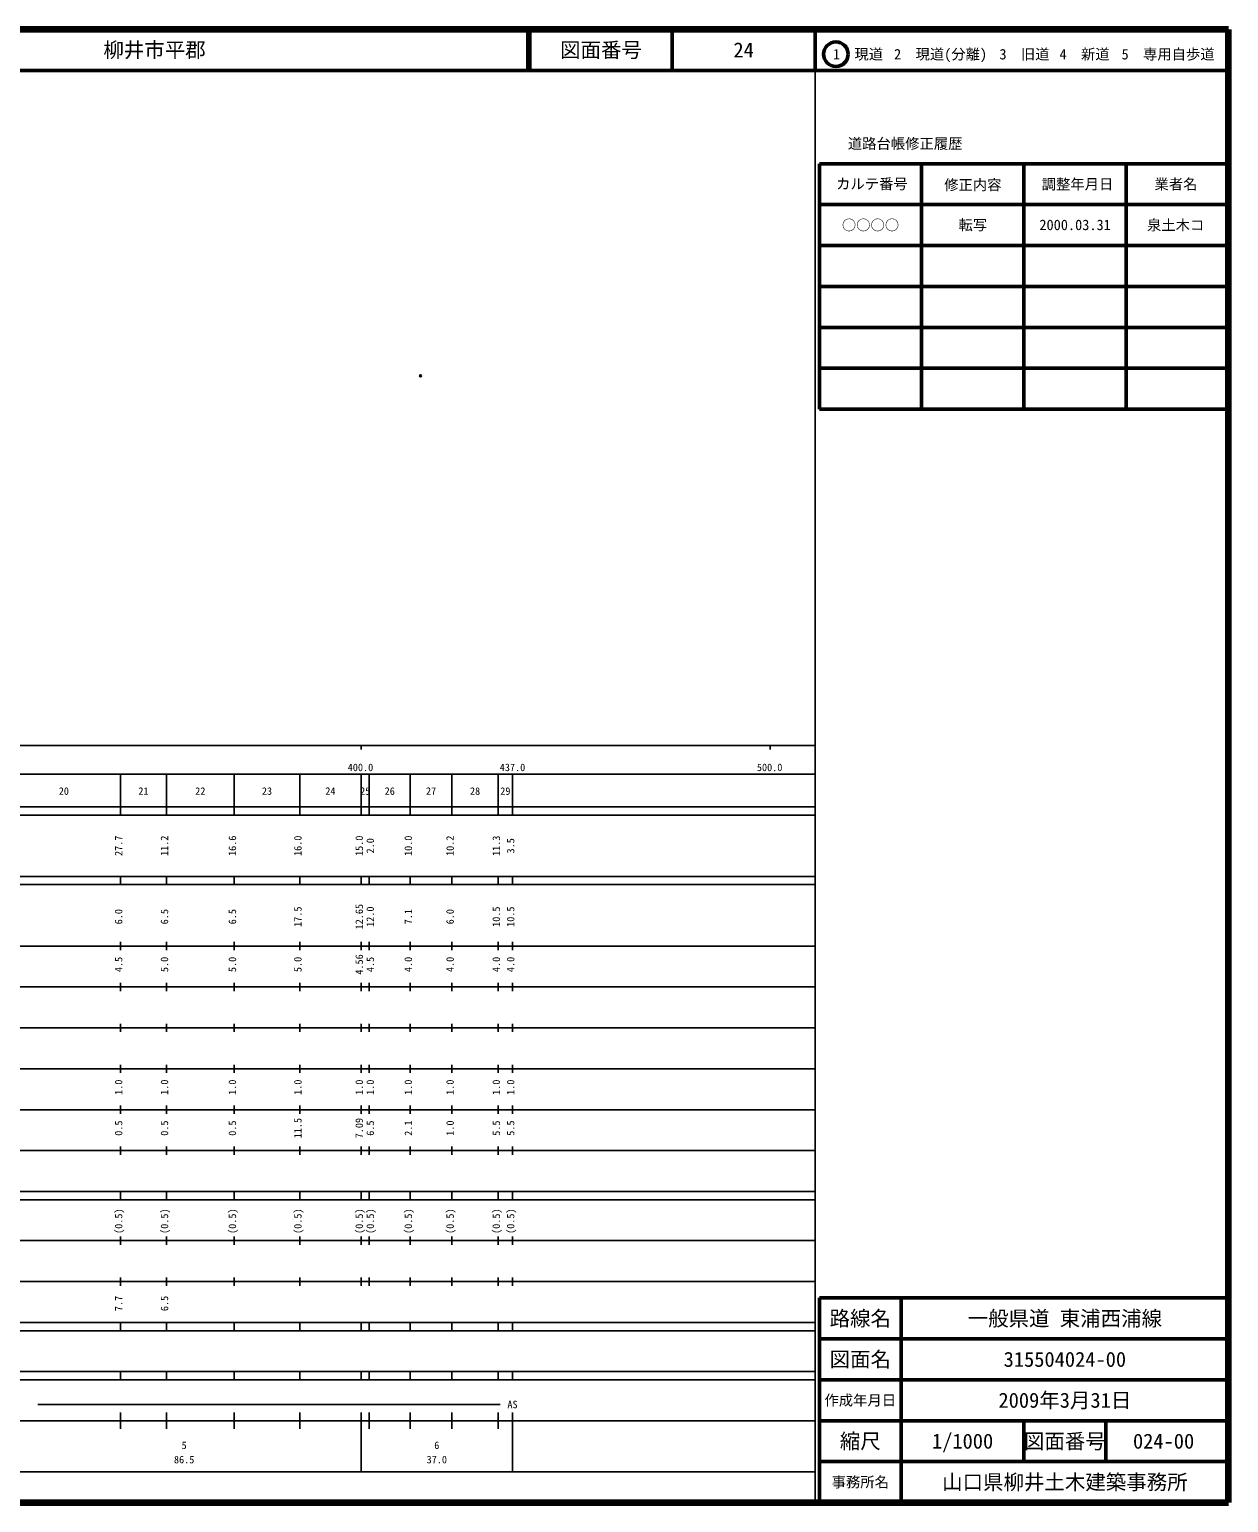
# Model space of a CAD drawing. Units: millimetres on the paper. Extents: x 40 to 680, y 20 to 380.
# Drawn here: x 386.9 to 680, y 20 to 380 of the extents above; entities that cross this region are included whole.
import ezdxf
from ezdxf.enums import TextEntityAlignment as Align

# ---------------------------------------------------------------- set-up
doc = ezdxf.new("R2010")
doc.units = ezdxf.units.MM
doc.header["$PDMODE"] = 32
doc.header["$PDSIZE"] = 0.5
doc.layers.add('M-OTRS', color=6, linetype='Continuous')
doc.layers.add('M-TTL-TXT', color=7, linetype='Continuous')
for name, color, linetype, lineweight in [('M-TTL', 2, 'Continuous', 140), ('M-TTL-BAND', 7, 'Continuous', 25), ('M-TTL-FRAM', 2, 'Continuous', 50), ('M-TTL-LINE', 7, 'Continuous', 50)]:
    doc.layers.add(name, color=color, linetype=linetype, lineweight=lineweight)
doc.styles.add('ＭＳ ゴシック', font='')
doc.styles.get('ＭＳ ゴシック').set_extended_font_data('MS Gothic')

msp = doc.modelspace()

# ---------------------------------------------------------------- linework, layer by layer
at = {"layer": 'M-OTRS'}
msp.add_point((482.526, 295.333), dxfattribs=at)
at = {"layer": 'M-TTL'}
for p, q in [((680, 380), (40, 380)), ((680, 20), (680, 380)), ((40, 20), (680, 20))]:
    msp.add_line(p, q, dxfattribs=at)
at = {"layer": 'M-TTL-BAND'}
for p, q in [((579, 20), (579, 370)), ((40, 205), (579, 205)), ((468, 205), (468, 204)), ((568, 205), (568, 204)), ((68, 198), (579, 198)), ((409.2, 188), (409.2, 198)), ((420.4, 188), (420.4, 198)), ((437, 188), (437, 198)), ((453, 188), (453, 198)), ((468, 188), (468, 198)), ((470, 188), (470, 198)), ((480, 188), (480, 198)), ((490.2, 188), (490.2, 198)), ((501.5, 188), (501.5, 198)), ((505, 188), (505, 198)), ((40, 190), (579, 190)), ((40, 188), (579, 188)), ((40, 173), (579, 173)), ((409.2, 171), (409.2, 173)), ((420.4, 171), (420.4, 173)), ((437, 171), (437, 173)), ((453, 171), (453, 173)), ((468, 171), (468, 173)), ((470, 171), (470, 173)), ((480, 171), (480, 173)), ((490.2, 171), (490.2, 173)), ((501.5, 171), (501.5, 173)), ((505, 171), (505, 173)), ((40, 171), (579, 171)), ((40, 156), (579, 156)), ((409.2, 155), (409.2, 157)), ((420.4, 155), (420.4, 157)), ((437, 155), (437, 157)), ((453, 155), (453, 157)), ((468, 155), (468, 157)), ((470, 155), (470, 157)), ((480, 155), (480, 157)), ((490.2, 155), (490.2, 157)), ((501.5, 155), (501.5, 157)), ((505, 155), (505, 157)), ((46, 146), (579, 146)), ((409.2, 145), (409.2, 147)), ((420.4, 145), (420.4, 147)), ((437, 145), (437, 147)), ((453, 145), (453, 147)), ((468, 145), (468, 147)), ((470, 145), (470, 147)), ((480, 145), (480, 147)), ((490.2, 145), (490.2, 147)), ((501.5, 145), (501.5, 147)), ((505, 145), (505, 147)), ((409.2, 135), (409.2, 137)), ((420.4, 135), (420.4, 137)), ((437, 135), (437, 137)), ((453, 135), (453, 137)), ((468, 135), (468, 137)), ((470, 135), (470, 137)), ((480, 135), (480, 137)), ((490.2, 135), (490.2, 137)), ((501.5, 135), (501.5, 137)), ((505, 135), (505, 137)), ((52, 136), (579, 136)), ((46, 126), (579, 126)), ((409.2, 125), (409.2, 127)), ((420.4, 125), (420.4, 127)), ((437, 125), (437, 127)), ((453, 125), (453, 127)), ((468, 125), (468, 127)), ((470, 125), (470, 127)), ((480, 125), (480, 127)), ((490.2, 125), (490.2, 127)), ((501.5, 125), (501.5, 127)), ((505, 125), (505, 127)), ((52, 116), (579, 116)), ((409.2, 115), (409.2, 117)), ((420.4, 115), (420.4, 117)), ((437, 115), (437, 117)), ((453, 115), (453, 117)), ((468, 115), (468, 117)), ((470, 115), (470, 117)), ((480, 115), (480, 117)), ((490.2, 115), (490.2, 117)), ((501.5, 115), (501.5, 117)), ((505, 115), (505, 117)), ((46, 106), (579, 106)), ((409.2, 105), (409.2, 107)), ((420.4, 105), (420.4, 107)), ((437, 105), (437, 107)), ((453, 105), (453, 107)), ((468, 105), (468, 107)), ((470, 105), (470, 107)), ((480, 105), (480, 107)), ((490.2, 105), (490.2, 107)), ((501.5, 105), (501.5, 107)), ((505, 105), (505, 107)), ((40, 96), (579, 96)), ((40, 94), (579, 94)), ((409.2, 94), (409.2, 96)), ((420.4, 94), (420.4, 96)), ((437, 94), (437, 96)), ((453, 94), (453, 96)), ((468, 94), (468, 96)), ((470, 94), (470, 96)), ((480, 94), (480, 96)), ((490.2, 94), (490.2, 96)), ((501.5, 94), (501.5, 96)), ((505, 94), (505, 96)), ((49, 84), (579, 84)), ((409.2, 83), (409.2, 85)), ((420.4, 83), (420.4, 85)), ((437, 83), (437, 85)), ((453, 83), (453, 85)), ((468, 83), (468, 85)), ((470, 83), (470, 85)), ((480, 83), (480, 85)), ((490.2, 83), (490.2, 85)), ((501.5, 83), (501.5, 85)), ((505, 83), (505, 85)), ((40, 74), (579, 74)), ((409.2, 73), (409.2, 75)), ((420.4, 73), (420.4, 75)), ((437, 73), (437, 75)), ((453, 73), (453, 75)), ((468, 73), (468, 75)), ((470, 73), (470, 75)), ((480, 73), (480, 75)), ((490.2, 73), (490.2, 75)), ((501.5, 73), (501.5, 75)), ((505, 73), (505, 75)), ((40, 64), (579, 64)), ((40, 62), (579, 62)), ((409.2, 62), (409.2, 64)), ((420.4, 62), (420.4, 64)), ((437, 62), (437, 64)), ((453, 62), (453, 64)), ((468, 62), (468, 64)), ((470, 62), (470, 64)), ((480, 62), (480, 64)), ((490.2, 62), (490.2, 64)), ((501.5, 62), (501.5, 64)), ((505, 62), (505, 64)), ((40, 52), (579, 52)), ((409.2, 50), (409.2, 52)), ((420.4, 50), (420.4, 52)), ((437, 50), (437, 52)), ((453, 50), (453, 52)), ((468, 50), (468, 52)), ((470, 50), (470, 52)), ((480, 50), (480, 52)), ((490.2, 50), (490.2, 52)), ((501.5, 50), (501.5, 52)), ((505, 50), (505, 52)), ((40, 50), (579, 50)), ((389, 44), (502, 44)), ((40, 40), (579, 40)), ((409.2, 38), (409.2, 42)), ((420.4, 38), (420.4, 42)), ((437, 38), (437, 42)), ((453, 38), (453, 42)), ((468, 27.5), (468, 42)), ((470, 38), (470, 42)), ((480, 38), (480, 42)), ((490.2, 38), (490.2, 42)), ((501.5, 38), (501.5, 42)), ((505, 27.5), (505, 42)), ((68, 27.5), (579, 27.5))]:
    msp.add_line(p, q, dxfattribs=at)
at = {"layer": 'M-TTL-FRAM'}
for p, q in [((580, 347.197), (580, 287.197)), ((580, 347.197), (680, 347.197)), ((580, 287.197), (680, 287.197)), ((680, 70), (580, 70)), ((580, 70), (580, 20))]:
    msp.add_line(p, q, dxfattribs=at)
at = {"layer": 'M-TTL-LINE'}
for p, q in [((508.747, 380), (508.747, 370)), ((509.247, 380), (509.247, 370)), ((543.997, 380), (543.997, 370)), ((579, 380), (579, 370)), ((40, 370), (680, 370)), ((605, 347.197), (605, 287.197)), ((630, 347.197), (630, 287.197)), ((655, 347.197), (655, 287.197)), ((580, 337.197), (680, 337.197)), ((580, 327.197), (680, 327.197)), ((580, 317.197), (680, 317.197)), ((580, 307.197), (680, 307.197)), ((580, 297.197), (680, 297.197)), ((600, 70), (600, 20)), ((680, 60), (580, 60)), ((680, 50), (580, 50)), ((680, 40), (580, 40)), ((630, 40), (630, 30)), ((650, 40), (650, 30)), ((680, 30), (580, 30))]:
    msp.add_line(p, q, dxfattribs=at)
msp.add_circle((584.031, 373.958), 3, dxfattribs=at)

# ---------------------------------------------------------------- texts
at = {"layer": 'M-TTL-BAND', "style": 'ＭＳ ゴシック'}
for s, p in [('400.0', (467.844, 198.195)), ('437.0', (505, 198.195)), ('500.0', (567.844, 198.195)), ('20', (395.35, 192.405)), ('21', (414.8, 192.405)), ('22', (428.7, 192.405)), ('23', (445, 192.405)), ('24', (460.5, 192.405)), ('25', (469, 192.405)), ('26', (475, 192.405)), ('27', (485.1, 192.405)), ('28', (495.85, 192.405)), ('29', (503.25, 192.405)), ('AS', (505, 42.5)), ('5', (424.75, 32.523)), ('6', (486.5, 32.523)), ('86.5', (424.75, 29.033)), ('37.0', (486.5, 29.033))]:
    msp.add_text(s, height=1.833, dxfattribs=at).set_placement(p, align=Align.BOTTOM_CENTER)
for s, p in [('27.7', (410.2, 180.5)), ('11.2', (421.4, 180.5)), ('16.6', (438, 180.5)), ('16.0', (454, 180.5)), ('15.0', (469, 180.5)), ('2.0', (471.697, 180.5)), ('10.0', (481, 180.5)), ('10.2', (491.2, 180.5)), ('11.3', (502.5, 180.5)), ('3.5', (506, 180.5)), ('12.65', (469, 163.174)), ('6.0', (410.2, 163.174)), ('6.5', (421.4, 163.174)), ('6.5', (438, 163.174)), ('17.5', (454, 163.174)), ('12.0', (471.697, 163.174)), ('7.1', (481, 163.174)), ('6.0', (491.2, 163.174)), ('10.5', (502.5, 163.174)), ('10.5', (506, 163.174)), ('4.5', (410.2, 151.5)), ('5.0', (421.4, 151.5)), ('5.0', (438, 151.5)), ('5.0', (454, 151.5)), ('4.56', (469, 151.5)), ('4.5', (471.697, 151.5)), ('4.0', (481, 151.5)), ('4.0', (491.2, 151.5)), ('4.0', (502.5, 151.5)), ('4.0', (506, 151.5)), ('1.0', (410.2, 121.5)), ('1.0', (421.4, 121.5)), ('1.0', (438, 121.5)), ('1.0', (454, 121.5)), ('1.0', (469, 121.5)), ('1.0', (471.697, 121.5)), ('1.0', (481, 121.5)), ('1.0', (491.2, 121.5)), ('1.0', (502.5, 121.5)), ('1.0', (506, 121.5)), ('0.5', (410.2, 111.5)), ('0.5', (421.4, 111.5)), ('0.5', (438, 111.5)), ('11.5', (454, 111.5)), ('7.09', (469, 111.5)), ('6.5', (471.697, 111.5)), ('2.1', (481, 111.5)), ('1.0', (491.2, 111.5)), ('5.5', (502.5, 111.5)), ('5.5', (506, 111.5)), ('(0.5)', (410.2, 88.764)), ('(0.5)', (421.4, 88.764)), ('(0.5)', (438, 88.764)), ('(0.5)', (454, 88.764)), ('(0.5)', (469, 88.764)), ('(0.5)', (471.697, 88.764)), ('(0.5)', (481, 88.764)), ('(0.5)', (491.2, 88.764)), ('(0.5)', (502.5, 88.764)), ('(0.5)', (506, 88.764)), ('7.7', (410.2, 68.649)), ('6.5', (421.4, 68.649))]:
    msp.add_text(s, height=1.833, rotation=90, dxfattribs=at).set_placement(p, align=Align.BOTTOM_CENTER)
at = {"layer": 'M-TTL-TXT', "style": 'ＭＳ ゴシック'}
msp.add_text('柳井市平郡', height=3.666, dxfattribs=at).set_placement((405.024, 375), align=Align.MIDDLE_LEFT)
for s, height, p in [('図面番号', 3.666, (526.622, 375)), ('24', 3.666, (561.497, 375)), ('1\u3000現道', 2.566, (589.448, 373.958)), ('2\u3000現道(分離)', 2.566, (609.619, 373.958)), ('3\u3000旧道', 2.566, (630.121, 373.958)), ('4\u3000新道', 2.566, (644.824, 373.958)), ('5\u3000専用自歩道', 2.566, (665.228, 373.958)), ('道路台帳修正履歴', 2.566, (600.968, 352.113)), ('カルテ番号', 2.566, (592.839, 342.277)), ('修正内容', 2.566, (617.509, 342.023)), ('調整年月日', 2.566, (643.089, 342.197)), ('業者名', 2.566, (667.134, 342.197)), ('○○○○', 2.566, (592.5, 332.189)), ('転写', 2.566, (617.5, 332.245)), ('2000.03.31', 2.566, (642.5, 332.245)), ('泉土木コ', 2.566, (667.077, 332.189)), ('路線名', 3.666, (590, 65)), ('路線名', 3.666, (590, 65)), ('一般県道 東浦西浦線', 3.666, (640, 65)), ('図面名', 3.666, (590, 55)), ('図面名', 3.666, (590, 55)), ('315504024-00', 3.666, (640, 55)), ('2009年3月31日', 3.666, (640, 45)), ('作成年月日', 2.566, (590, 45)), ('作成年月日', 2.566, (590, 45)), ('縮尺', 3.666, (590, 35)), ('縮尺', 3.666, (590, 35)), ('1/1000', 3.666, (615, 35)), ('図面番号', 3.666, (640, 35)), ('図面番号', 3.666, (640, 35)), ('024-00', 3.666, (664.125, 35)), ('事務所名', 2.566, (590, 25)), ('事務所名', 2.566, (590, 25)), ('山口県柳井土木建築事務所', 3.666, (640, 25))]:
    msp.add_text(s, height=height, dxfattribs=at).set_placement(p, align=Align.MIDDLE_CENTER)

doc.saveas('drawing.dxf')
